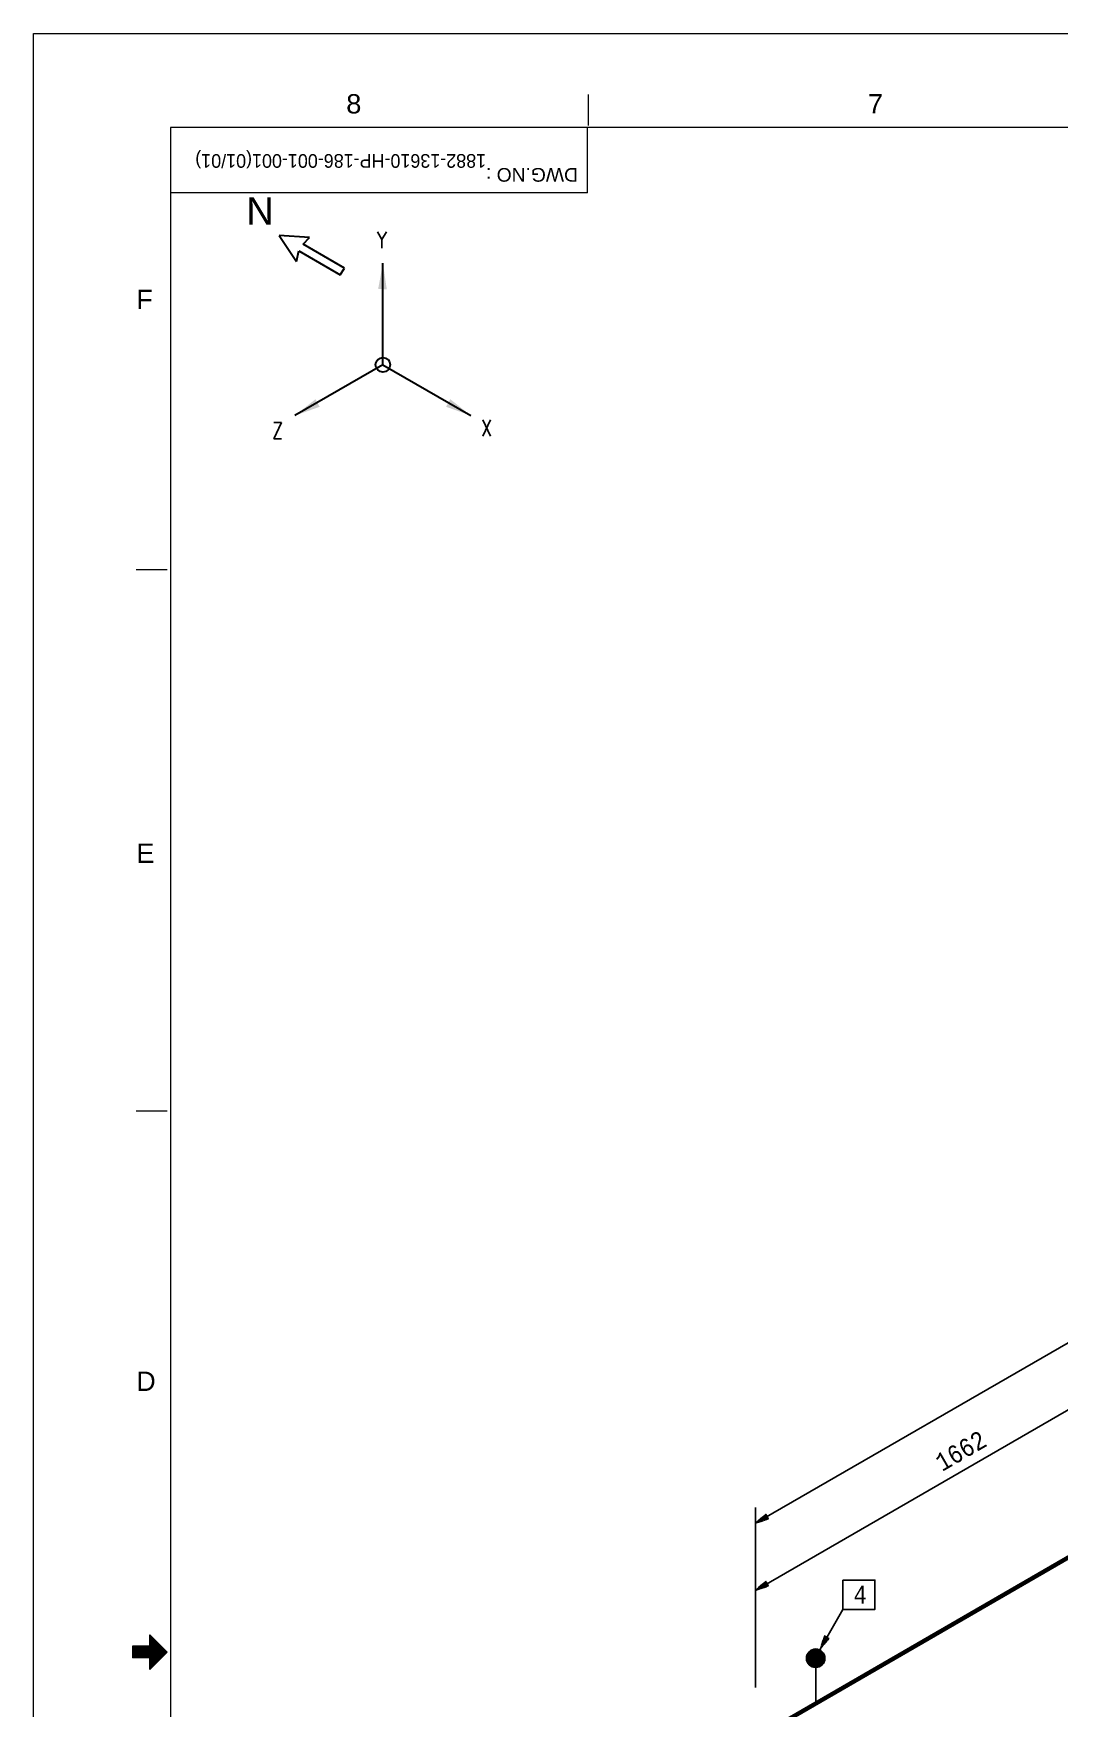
# Model space of a CAD drawing. Header units: inches. Extents: x 1155 to 1996, y 2 to 596.
# Drawn here: x 1154.9 to 1342.9, y 288.7 to 595.6 of the extents above; entities that cross this region are included whole.
import ezdxf
from ezdxf.enums import TextEntityAlignment as Align

# ---------------------------------------------------------------- set-up
doc = ezdxf.new("R2010")
doc.units = ezdxf.units.IN
doc.header["$MEASUREMENT"] = 0
doc.linetypes.add('Solid', pattern=[1, 1, 0])
for name, color, linetype in [('2', 2, 'Continuous'), ('BG 0 -1', 7, 'Continuous'), ('Border', 7, 'Continuous'), ('DIM-LINES', 7, 'Continuous'), ('DIM-TEXT', 7, 'Continuous'), ('FRAME', 7, 'Continuous'), ('ISO-TEXT', 7, 'Continuous'), ('NOZZLES', 7, 'Continuous')]:
    doc.layers.add(name, color=color, linetype=linetype)
doc.layers.add('weldDimension', color=2, linetype='Solid', lineweight=13)
doc.styles.add('Arial', font='arial.ttf')
doc.styles.add('MONOTXT', font='MONOTXT.shx', dxfattribs={"width": 0.8})
doc.styles.add('ROMANS', font='romans.shx', dxfattribs={"width": 0.8})

msp = doc.modelspace()

# ---------------------------------------------------------------- hatches: boundary and pattern name
at = {"linetype": 'Continuous'}
msp.add_hatch(color=2, dxfattribs=at).paths.add_polyline_path([(1298.21, 299.62), (1298.36, 299.62), (1298.5, 299.6), (1298.65, 299.57), (1298.79, 299.52), (1298.93, 299.46), (1299.06, 299.4), (1299.18, 299.32), (1299.3, 299.23), (1299.41, 299.13), (1299.51, 299.02), (1299.6, 298.9), (1299.68, 298.78), (1299.75, 298.64), (1299.8, 298.51), (1299.85, 298.37), (1299.88, 298.22), (1299.9, 298.08), (1299.91, 297.93), (1299.9, 297.78), (1299.88, 297.63), (1299.85, 297.49), (1299.8, 297.35), (1299.75, 297.21), (1299.68, 297.08), (1299.6, 296.96), (1299.51, 296.84), (1299.41, 296.73), (1299.3, 296.63), (1299.18, 296.54), (1299.06, 296.46), (1298.93, 296.39), (1298.79, 296.33), (1298.65, 296.29), (1298.5, 296.26), (1298.36, 296.24), (1298.21, 296.23), (1298.06, 296.24), (1297.92, 296.26), (1297.77, 296.29), (1297.63, 296.33), (1297.49, 296.39), (1297.36, 296.46), (1297.24, 296.54), (1297.12, 296.63), (1297.01, 296.73), (1296.91, 296.84), (1296.82, 296.96), (1296.74, 297.08), (1296.67, 297.21), (1296.62, 297.35), (1296.57, 297.49), (1296.54, 297.63), (1296.52, 297.78), (1296.51, 297.93), (1296.52, 298.08), (1296.54, 298.22), (1296.57, 298.37), (1296.62, 298.51), (1296.67, 298.64), (1296.74, 298.78), (1296.82, 298.9), (1296.91, 299.02), (1297.01, 299.13), (1297.12, 299.23), (1297.24, 299.32), (1297.36, 299.4), (1297.49, 299.46), (1297.63, 299.52), (1297.77, 299.57), (1297.92, 299.6), (1298.06, 299.62)])

# ---------------------------------------------------------------- linework, layer by layer
at = {"color": 2}
msp.add_line((1298.21, 289.63), (1298.21, 297.54), dxfattribs=at)
at = {"color": 2, "linetype": 'Continuous'}
msp.add_circle((1298.21, 297.93), 1.7, dxfattribs=at)
at = {"layer": '2', "color": 4}
msp.add_lwpolyline([(1303.17, 312.24), (1309.07, 312.24), (1309.07, 306.88), (1303.17, 306.88)], close=True, dxfattribs=at)
at = {"layer": 'BG 0 -1', "color": 7, "linetype": 'Continuous', "lineweight": 9}
for p, q in [((1154.89, 1.63), (1154.89, 595.63)), ((1154.89, 595.63), (1995.89, 595.63)), ((1256.59, 578.8), (1256.59, 584.46)), ((1970.83, 578.38), (1180.01, 578.38)), ((1180.01, 578.38), (1180.01, 19.74)), ((1256.42, 566.41), (1256.42, 578.38)), ((1256.42, 566.41), (1180.01, 566.41)), ((1179.38, 497.34), (1173.72, 497.34)), ((1179.38, 398.2), (1173.72, 398.2)), ((1174.19, 298), (1177.33, 301.13)), ((1174.32, 298), (1177.39, 301.07)), ((1174.44, 298), (1177.45, 301)), ((1174.57, 298), (1177.51, 300.94)), ((1174.69, 298), (1177.58, 300.88)), ((1174.82, 298), (1177.64, 300.82)), ((1176.21, 302.24), (1179.4, 299.06)), ((1176.21, 300.12), (1176.21, 302.24)), ((1176.21, 302.14), (1176.26, 302.19)), ((1176.21, 302.02), (1176.33, 302.13)), ((1176.21, 301.89), (1176.39, 302.07)), ((1176.21, 301.77), (1176.45, 302)), ((1176.21, 301.64), (1176.51, 301.94)), ((1176.21, 301.52), (1176.58, 301.88)), ((1176.21, 301.39), (1176.64, 301.82)), ((1176.21, 301.27), (1176.7, 301.75)), ((1176.21, 301.14), (1176.76, 301.69)), ((1176.21, 301.02), (1176.83, 301.63)), ((1176.21, 300.89), (1176.89, 301.57)), ((1176.21, 300.77), (1176.95, 301.5)), ((1176.21, 300.64), (1177.01, 301.44)), ((1176.21, 300.52), (1177.08, 301.38)), ((1176.21, 300.39), (1177.14, 301.32)), ((1176.21, 300.27), (1177.2, 301.25)), ((1176.21, 300.14), (1177.26, 301.19)), ((1173.03, 298.58), (1174.57, 300.12)), ((1173.03, 298.46), (1174.69, 300.12)), ((1173.03, 298.33), (1174.82, 300.12)), ((1173.03, 298.21), (1174.94, 300.12)), ((1173.03, 298.08), (1175.07, 300.12)), ((1173.03, 300.12), (1173.03, 298)), ((1173.03, 300.08), (1173.07, 300.12)), ((1173.03, 299.96), (1173.19, 300.12)), ((1173.03, 299.83), (1173.32, 300.12)), ((1173.03, 299.71), (1173.44, 300.12)), ((1173.03, 299.58), (1173.57, 300.12)), ((1173.03, 299.46), (1173.69, 300.12)), ((1173.03, 299.33), (1173.82, 300.12)), ((1173.03, 299.21), (1173.94, 300.12)), ((1173.03, 299.08), (1174.07, 300.12)), ((1173.03, 298.96), (1174.19, 300.12)), ((1173.03, 298.83), (1174.32, 300.12)), ((1173.03, 298.71), (1174.44, 300.12)), ((1176.21, 300.12), (1173.03, 300.12)), ((1176.21, 298), (1173.03, 298)), ((1173.07, 298), (1175.19, 300.12)), ((1173.19, 298), (1175.32, 300.12)), ((1173.32, 298), (1175.44, 300.12)), ((1173.44, 298), (1175.57, 300.12)), ((1173.57, 298), (1175.69, 300.12)), ((1173.69, 298), (1175.82, 300.12)), ((1173.82, 298), (1175.94, 300.12)), ((1173.94, 298), (1176.07, 300.12)), ((1174.07, 298), (1176.19, 300.12)), ((1174.94, 298), (1177.7, 300.75)), ((1175.07, 298), (1177.76, 300.69)), ((1175.19, 298), (1177.83, 300.63)), ((1175.32, 298), (1177.89, 300.57)), ((1175.44, 298), (1177.95, 300.5)), ((1175.57, 298), (1178.01, 300.44)), ((1175.69, 298), (1178.08, 300.38)), ((1175.82, 298), (1178.14, 300.32)), ((1175.94, 298), (1178.2, 300.25)), ((1176.07, 298), (1178.26, 300.19)), ((1176.19, 298), (1178.33, 300.13)), ((1176.21, 297.89), (1178.39, 300.06)), ((1176.21, 297.76), (1178.45, 300)), ((1176.21, 297.64), (1178.51, 299.94)), ((1176.21, 297.51), (1178.58, 299.88)), ((1176.21, 297.39), (1178.64, 299.81)), ((1176.21, 297.26), (1178.7, 299.75)), ((1176.21, 297.14), (1178.76, 299.69)), ((1176.21, 297.01), (1178.83, 299.63)), ((1176.21, 296.89), (1178.89, 299.56)), ((1176.21, 296.76), (1178.95, 299.5)), ((1176.21, 296.64), (1179.01, 299.44)), ((1176.21, 296.51), (1179.08, 299.38)), ((1176.21, 296.39), (1179.14, 299.31)), ((1176.21, 296.26), (1179.2, 299.25)), ((1176.21, 296.14), (1179.26, 299.19)), ((1176.21, 296.01), (1179.33, 299.13)), ((1176.21, 295.89), (1179.39, 299.06)), ((1179.4, 299.06), (1176.21, 295.87)), ((1176.21, 295.87), (1176.21, 298))]:
    msp.add_line(p, q, dxfattribs=at)
at = {"layer": 'DIM-LINES', "color": 4}
for p, q in [((1539.38, 468.16), (1287.18, 322.66)), ((1539.38, 455.97), (1287.18, 310.36)), ((1303.16, 306.88), (1299.01, 299.6))]:
    msp.add_line(p, q, dxfattribs=at)
at = {"layer": 'DIM-LINES', "color": 2}
msp.add_line((1287.18, 325.54), (1287.18, 292.58), dxfattribs=at)
at = {"layer": 'FRAME', "color": 2, "linetype": 'Continuous', "lineweight": 30}
for p, q in [((1199.89, 558.63), (1203.09, 553.83)), ((1205.49, 558.23), (1199.89, 558.63)), ((1203.09, 553.83), (1203.49, 555.83)), ((1203.49, 555.83), (1211.09, 551.43)), ((1204.29, 557.03), (1205.49, 558.23)), ((1211.89, 552.63), (1204.29, 557.03)), ((1211.09, 551.43), (1211.89, 552.63)), ((1218.91, 534.93), (1218.91, 553.54)), ((1218.91, 534.93), (1218.91, 553.54)), ((1218.91, 534.93), (1202.79, 525.62)), ((1218.91, 534.93), (1202.79, 525.62)), ((1218.91, 534.93), (1235.03, 525.62)), ((1218.91, 534.93), (1235.03, 525.62))]:
    msp.add_line(p, q, dxfattribs=at)
msp.add_circle((1218.91, 534.93), 1.33, dxfattribs=at)
msp.add_circle((1218.91, 534.93), 1.33, dxfattribs=at)
for points in [[(1218.04, 548.8), (1219.62, 548.77), (1218.91, 553.54)], [(1218.04, 548.8), (1219.62, 548.77), (1218.91, 553.54)], [(1207.33, 527.23), (1206.56, 528.62), (1202.79, 525.62)], [(1207.33, 527.23), (1206.56, 528.62), (1202.79, 525.62)], [(1230.49, 527.23), (1231.26, 528.62), (1235.03, 525.62)], [(1230.49, 527.23), (1231.26, 528.62), (1235.03, 525.62)]]:
    msp.add_solid(points, dxfattribs=at)
at = {"layer": 'NOZZLES', "const_width": 0.8}
msp.add_lwpolyline([(1287.28, 283.3), (1379.58, 336.7)], dxfattribs=at)
at = {"layer": 'weldDimension', "color": 4, "flags": 128}
for points in [[(1287.18, 322.66), (1289.59, 323.47), (1289.09, 324.34), (1287.18, 322.66), (1287.61, 322.91), (1289.54, 323.56), (1289.14, 324.25), (1287.61, 322.91), (1288.04, 323.16), (1289.49, 323.65), (1289.19, 324.16), (1288.04, 323.16), (1288.47, 323.41), (1289.44, 323.73), (1289.24, 324.08), (1288.47, 323.41), (1288.9, 323.65), (1289.39, 323.82), (1289.29, 323.99), (1288.9, 323.65)], [(1287.18, 310.36), (1289.59, 311.18), (1289.09, 312.04), (1287.18, 310.36), (1287.61, 310.61), (1289.54, 311.26), (1289.14, 311.95), (1287.61, 310.61), (1288.04, 310.86), (1289.49, 311.35), (1289.19, 311.87), (1288.04, 310.86), (1288.47, 311.11), (1289.44, 311.43), (1289.24, 311.78), (1288.47, 311.11), (1288.9, 311.36), (1289.39, 311.52), (1289.29, 311.69), (1288.9, 311.36)], [(1299.01, 299.6), (1300.68, 301.52), (1299.81, 302.02), (1299.01, 299.6), (1299.26, 300.04), (1300.59, 301.57), (1299.9, 301.97), (1299.26, 300.04), (1299.5, 300.47), (1300.5, 301.62), (1299.98, 301.92), (1299.5, 300.47), (1299.75, 300.9), (1300.42, 301.67), (1300.07, 301.87), (1299.75, 300.9), (1300, 301.34), (1300.33, 301.72), (1300.16, 301.82), (1300, 301.34)]]:
    msp.add_lwpolyline(points, dxfattribs=at)

# ---------------------------------------------------------------- texts
at = {"layer": 'BG 0 -1', "color": 7, "style": 'Arial', "width": 1.008516}
for s, p in [('8', (1213.58, 582.75)), ('7', (1309.16, 582.75))]:
    msp.add_text(s, height=3.54, dxfattribs=at).set_placement(p, align=Align.MIDDLE)
at = {"layer": 'BG 0 -1', "color": 4, "style": 'Arial', "width": 1.010263}
msp.add_text('DWG.NO : ', height=2.5, rotation=180, dxfattribs=at).set_placement((1254.65, 569.73), align=Align.MIDDLE_LEFT)
at = {"layer": 'BG 0 -1', "color": 7, "style": 'Arial'}
for s, width, p in [('F', 0.993934, (1173.74, 545.13)), ('E', 1.004063, (1173.74, 443.65)), ('D', 0.992063, (1173.74, 346.91))]:
    msp.add_text(s, height=3.54, dxfattribs=dict(at, width=width)).set_placement(p)
at = {"layer": 'Border', "color": 2, "linetype": 'Continuous', "style": 'ROMANS', "width": 0.8}
for s, p in [('Y', (1217.81, 556.31)), ('Y', (1217.81, 556.31)), ('X', (1236.92, 521.85)), ('X', (1236.92, 521.85)), ('Z', (1198.62, 521.39)), ('Z', (1198.62, 521.39))]:
    msp.add_text(s, height=2.97, dxfattribs=at).set_placement(p)
at = {"layer": 'DIM-TEXT', "color": 2, "style": 'MONOTXT', "width": 0.8566}
msp.add_text('1662', height=3.3, rotation=30, dxfattribs=at).set_placement((1321.38, 332.06))
at = {"layer": 'FRAME', "color": 2, "style": 'Arial', "width": 0.94}
msp.add_text('1882-13610-HP-186-001-001(01/01) ', height=2.5, rotation=180, dxfattribs=at).set_placement((1237.82, 573.53))
at = {"layer": 'FRAME', "color": 2, "style": 'Arial', "width": 0.992063}
msp.add_text('N', height=5, dxfattribs=at).set_placement((1193.89, 560.63))
at = {"layer": 'ISO-TEXT', "color": 2, "style": 'MONOTXT', "width": 0.8566}
msp.add_text('4', height=3.3, dxfattribs=at).set_placement((1305.13, 307.92))

doc.saveas('drawing.dxf')
